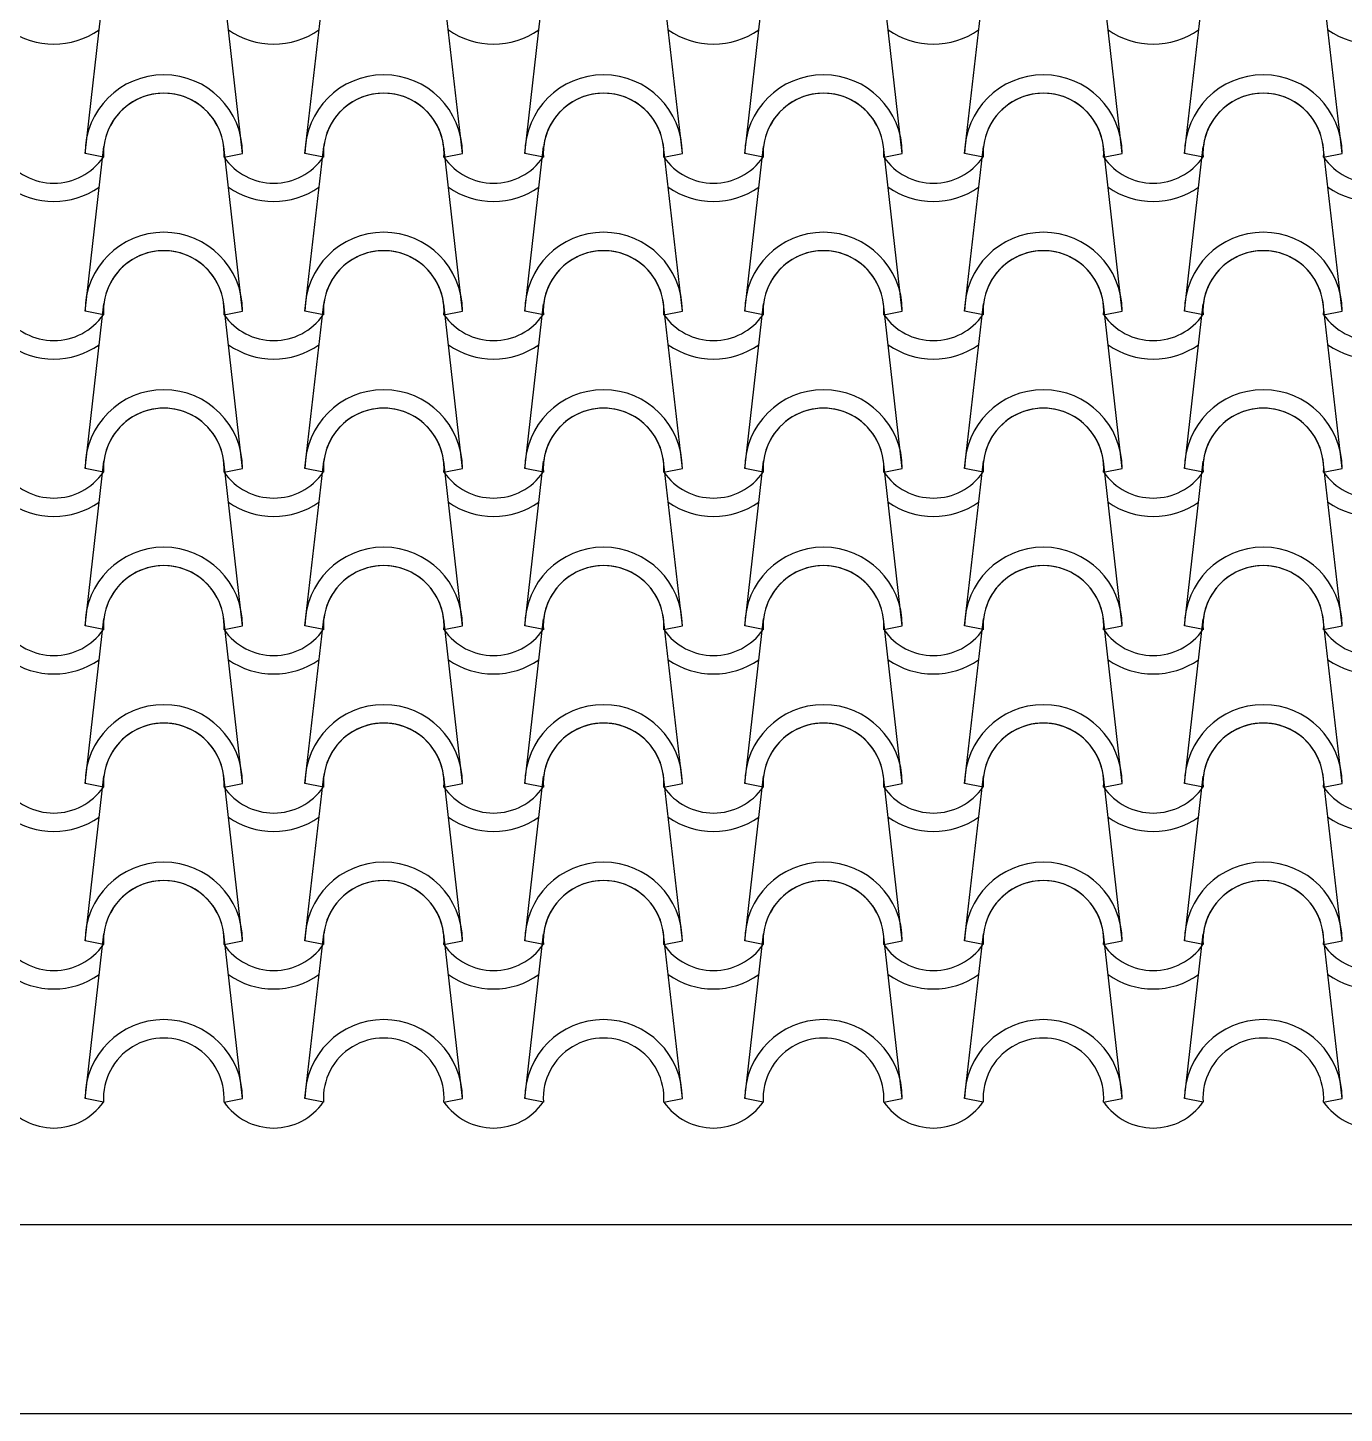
# Model space of a CAD drawing. Header units: millimetres. Extents: x -255 to 41745, y 236 to 29936.
# Drawn here: x 9325 to 10370, y 11760 to 12860 of the extents above; entities that cross this region are included whole.
import ezdxf

# ---------------------------------------------------------------- set-up
doc = ezdxf.new("R2010")
doc.units = ezdxf.units.MM
doc.layers.add('1', color=1, linetype='Continuous')
doc.layers.add('CALIDADES', color=7, linetype='Continuous')

msp = doc.modelspace()

# ---------------------------------------------------------------- linework, layer by layer
at = {"layer": '1'}
for p, q in [((9370.9, 12760.3), (9385.8, 12891)), ((9495.9, 12760.3), (9481, 12891)), ((9545.4, 12760.3), (9560.3, 12891)), ((9670.4, 12760.3), (9655.5, 12891)), ((9719.9, 12760.3), (9734.8, 12891)), ((9844.9, 12760.3), (9830, 12891)), ((9894.4, 12760.3), (9909.3, 12891)), ((10019.4, 12760.3), (10004.5, 12891)), ((10068.9, 12760.3), (10083.8, 12891)), ((10193.9, 12760.3), (10179, 12891)), ((10243.4, 12760.3), (10258.3, 12891)), ((10368.4, 12760.3), (10353.5, 12891)), ((9370.9, 12635.3), (9385.8, 12766)), ((9385.6, 12757.4), (9370.9, 12760.3)), ((9385.6, 12757.4), (9370.9, 12760.3)), ((9495.9, 12635.3), (9481, 12766)), ((9481.2, 12757.4), (9495.9, 12760.3)), ((9481.2, 12757.4), (9495.9, 12760.3)), ((9545.4, 12635.3), (9560.3, 12766)), ((9560.1, 12757.4), (9545.4, 12760.3)), ((9560.1, 12757.4), (9545.4, 12760.3)), ((9670.4, 12635.3), (9655.5, 12766)), ((9655.7, 12757.4), (9670.4, 12760.3)), ((9655.7, 12757.4), (9670.4, 12760.3)), ((9719.9, 12635.3), (9734.8, 12766)), ((9734.6, 12757.4), (9719.9, 12760.3)), ((9734.6, 12757.4), (9719.9, 12760.3)), ((9844.9, 12635.3), (9830, 12766)), ((9830.2, 12757.4), (9844.9, 12760.3)), ((9830.2, 12757.4), (9844.9, 12760.3)), ((9894.4, 12635.3), (9909.3, 12766)), ((9909.1, 12757.4), (9894.4, 12760.3)), ((9909.1, 12757.4), (9894.4, 12760.3)), ((10019.4, 12635.3), (10004.5, 12766)), ((10004.7, 12757.4), (10019.4, 12760.3)), ((10004.7, 12757.4), (10019.4, 12760.3)), ((10068.9, 12635.3), (10083.8, 12766)), ((10083.6, 12757.4), (10068.9, 12760.3)), ((10083.6, 12757.4), (10068.9, 12760.3)), ((10193.9, 12635.3), (10179, 12766)), ((10179.2, 12757.4), (10193.9, 12760.3)), ((10179.2, 12757.4), (10193.9, 12760.3)), ((10243.4, 12635.3), (10258.3, 12766)), ((10258.1, 12757.4), (10243.4, 12760.3)), ((10258.1, 12757.4), (10243.4, 12760.3)), ((10368.4, 12635.3), (10353.5, 12766)), ((10353.7, 12757.4), (10368.4, 12760.3)), ((10353.7, 12757.4), (10368.4, 12760.3)), ((9370.9, 12510.3), (9385.8, 12641)), ((9495.9, 12510.3), (9481, 12641)), ((9545.4, 12510.3), (9560.3, 12641)), ((9670.4, 12510.3), (9655.5, 12641)), ((9719.9, 12510.3), (9734.8, 12641)), ((9844.9, 12510.3), (9830, 12641)), ((9894.4, 12510.3), (9909.3, 12641)), ((10019.4, 12510.3), (10004.5, 12641)), ((10068.9, 12510.3), (10083.8, 12641)), ((10193.9, 12510.3), (10179, 12641)), ((10243.4, 12510.3), (10258.3, 12641)), ((10368.4, 12510.3), (10353.5, 12641)), ((9385.6, 12632.4), (9370.9, 12635.3)), ((9385.6, 12632.4), (9370.9, 12635.3)), ((9481.2, 12632.4), (9495.9, 12635.3)), ((9481.2, 12632.4), (9495.9, 12635.3)), ((9560.1, 12632.4), (9545.4, 12635.3)), ((9560.1, 12632.4), (9545.4, 12635.3)), ((9655.7, 12632.4), (9670.4, 12635.3)), ((9655.7, 12632.4), (9670.4, 12635.3)), ((9734.6, 12632.4), (9719.9, 12635.3)), ((9734.6, 12632.4), (9719.9, 12635.3)), ((9830.2, 12632.4), (9844.9, 12635.3)), ((9830.2, 12632.4), (9844.9, 12635.3)), ((9909.1, 12632.4), (9894.4, 12635.3)), ((9909.1, 12632.4), (9894.4, 12635.3)), ((10004.7, 12632.4), (10019.4, 12635.3)), ((10004.7, 12632.4), (10019.4, 12635.3)), ((10083.6, 12632.4), (10068.9, 12635.3)), ((10083.6, 12632.4), (10068.9, 12635.3)), ((10179.2, 12632.4), (10193.9, 12635.3)), ((10179.2, 12632.4), (10193.9, 12635.3)), ((10258.1, 12632.4), (10243.4, 12635.3)), ((10258.1, 12632.4), (10243.4, 12635.3)), ((10353.7, 12632.4), (10368.4, 12635.3)), ((10353.7, 12632.4), (10368.4, 12635.3)), ((9370.9, 12385.3), (9385.8, 12516)), ((9385.6, 12507.4), (9370.9, 12510.3)), ((9385.6, 12507.4), (9370.9, 12510.3)), ((9495.9, 12385.3), (9481, 12516)), ((9481.2, 12507.4), (9495.9, 12510.3)), ((9481.2, 12507.4), (9495.9, 12510.3)), ((9545.4, 12385.3), (9560.3, 12516)), ((9560.1, 12507.4), (9545.4, 12510.3)), ((9560.1, 12507.4), (9545.4, 12510.3)), ((9670.4, 12385.3), (9655.5, 12516)), ((9655.7, 12507.4), (9670.4, 12510.3)), ((9655.7, 12507.4), (9670.4, 12510.3)), ((9719.9, 12385.3), (9734.8, 12516)), ((9734.6, 12507.4), (9719.9, 12510.3)), ((9734.6, 12507.4), (9719.9, 12510.3)), ((9844.9, 12385.3), (9830, 12516)), ((9830.2, 12507.4), (9844.9, 12510.3)), ((9830.2, 12507.4), (9844.9, 12510.3)), ((9894.4, 12385.3), (9909.3, 12516)), ((9909.1, 12507.4), (9894.4, 12510.3)), ((9909.1, 12507.4), (9894.4, 12510.3)), ((10019.4, 12385.3), (10004.5, 12516)), ((10004.7, 12507.4), (10019.4, 12510.3)), ((10004.7, 12507.4), (10019.4, 12510.3)), ((10068.9, 12385.3), (10083.8, 12516)), ((10083.6, 12507.4), (10068.9, 12510.3)), ((10083.6, 12507.4), (10068.9, 12510.3)), ((10193.9, 12385.3), (10179, 12516)), ((10179.2, 12507.4), (10193.9, 12510.3)), ((10179.2, 12507.4), (10193.9, 12510.3)), ((10243.4, 12385.3), (10258.3, 12516)), ((10258.1, 12507.4), (10243.4, 12510.3)), ((10258.1, 12507.4), (10243.4, 12510.3)), ((10368.4, 12385.3), (10353.5, 12516)), ((10353.7, 12507.4), (10368.4, 12510.3)), ((10353.7, 12507.4), (10368.4, 12510.3)), ((9370.9, 12260.3), (9385.8, 12391)), ((9385.6, 12382.4), (9370.9, 12385.3)), ((9385.6, 12382.4), (9370.9, 12385.3)), ((9495.9, 12260.3), (9481, 12391)), ((9481.2, 12382.4), (9495.9, 12385.3)), ((9481.2, 12382.4), (9495.9, 12385.3)), ((9545.4, 12260.3), (9560.3, 12391)), ((9560.1, 12382.4), (9545.4, 12385.3)), ((9560.1, 12382.4), (9545.4, 12385.3)), ((9670.4, 12260.3), (9655.5, 12391)), ((9655.7, 12382.4), (9670.4, 12385.3)), ((9655.7, 12382.4), (9670.4, 12385.3)), ((9719.9, 12260.3), (9734.8, 12391)), ((9734.6, 12382.4), (9719.9, 12385.3)), ((9734.6, 12382.4), (9719.9, 12385.3)), ((9844.9, 12260.3), (9830, 12391)), ((9830.2, 12382.4), (9844.9, 12385.3)), ((9830.2, 12382.4), (9844.9, 12385.3)), ((9894.4, 12260.3), (9909.3, 12391)), ((9909.1, 12382.4), (9894.4, 12385.3)), ((9909.1, 12382.4), (9894.4, 12385.3)), ((10019.4, 12260.3), (10004.5, 12391)), ((10004.7, 12382.4), (10019.4, 12385.3)), ((10004.7, 12382.4), (10019.4, 12385.3)), ((10068.9, 12260.3), (10083.8, 12391)), ((10083.6, 12382.4), (10068.9, 12385.3)), ((10083.6, 12382.4), (10068.9, 12385.3)), ((10193.9, 12260.3), (10179, 12391)), ((10179.2, 12382.4), (10193.9, 12385.3)), ((10179.2, 12382.4), (10193.9, 12385.3)), ((10243.4, 12260.3), (10258.3, 12391)), ((10258.1, 12382.4), (10243.4, 12385.3)), ((10258.1, 12382.4), (10243.4, 12385.3)), ((10368.4, 12260.3), (10353.5, 12391)), ((10353.7, 12382.4), (10368.4, 12385.3)), ((10353.7, 12382.4), (10368.4, 12385.3)), ((9370.9, 12135.3), (9385.8, 12266)), ((9495.9, 12135.3), (9481, 12266)), ((9545.4, 12135.3), (9560.3, 12266)), ((9670.4, 12135.3), (9655.5, 12266)), ((9719.9, 12135.3), (9734.8, 12266)), ((9844.9, 12135.3), (9830, 12266)), ((9894.4, 12135.3), (9909.3, 12266)), ((10019.4, 12135.3), (10004.5, 12266)), ((10068.9, 12135.3), (10083.8, 12266)), ((10193.9, 12135.3), (10179, 12266)), ((10243.4, 12135.3), (10258.3, 12266)), ((10368.4, 12135.3), (10353.5, 12266)), ((9385.6, 12257.4), (9370.9, 12260.3)), ((9385.6, 12257.4), (9370.9, 12260.3)), ((9481.2, 12257.4), (9495.9, 12260.3)), ((9481.2, 12257.4), (9495.9, 12260.3)), ((9560.1, 12257.4), (9545.4, 12260.3)), ((9560.1, 12257.4), (9545.4, 12260.3)), ((9655.7, 12257.4), (9670.4, 12260.3)), ((9655.7, 12257.4), (9670.4, 12260.3)), ((9734.6, 12257.4), (9719.9, 12260.3)), ((9734.6, 12257.4), (9719.9, 12260.3)), ((9830.2, 12257.4), (9844.9, 12260.3)), ((9830.2, 12257.4), (9844.9, 12260.3)), ((9909.1, 12257.4), (9894.4, 12260.3)), ((9909.1, 12257.4), (9894.4, 12260.3)), ((10004.7, 12257.4), (10019.4, 12260.3)), ((10004.7, 12257.4), (10019.4, 12260.3)), ((10083.6, 12257.4), (10068.9, 12260.3)), ((10083.6, 12257.4), (10068.9, 12260.3)), ((10179.2, 12257.4), (10193.9, 12260.3)), ((10179.2, 12257.4), (10193.9, 12260.3)), ((10258.1, 12257.4), (10243.4, 12260.3)), ((10258.1, 12257.4), (10243.4, 12260.3)), ((10353.7, 12257.4), (10368.4, 12260.3)), ((10353.7, 12257.4), (10368.4, 12260.3)), ((9370.9, 12010.3), (9385.8, 12141)), ((9385.6, 12132.4), (9370.9, 12135.3)), ((9385.6, 12132.4), (9370.9, 12135.3)), ((9495.9, 12010.3), (9481, 12141)), ((9481.2, 12132.4), (9495.9, 12135.3)), ((9481.2, 12132.4), (9495.9, 12135.3)), ((9545.4, 12010.3), (9560.3, 12141)), ((9560.1, 12132.4), (9545.4, 12135.3)), ((9560.1, 12132.4), (9545.4, 12135.3)), ((9670.4, 12010.3), (9655.5, 12141)), ((9655.7, 12132.4), (9670.4, 12135.3)), ((9655.7, 12132.4), (9670.4, 12135.3)), ((9719.9, 12010.3), (9734.8, 12141)), ((9734.6, 12132.4), (9719.9, 12135.3)), ((9734.6, 12132.4), (9719.9, 12135.3)), ((9844.9, 12010.3), (9830, 12141)), ((9830.2, 12132.4), (9844.9, 12135.3)), ((9830.2, 12132.4), (9844.9, 12135.3)), ((9894.4, 12010.3), (9909.3, 12141)), ((9909.1, 12132.4), (9894.4, 12135.3)), ((9909.1, 12132.4), (9894.4, 12135.3)), ((10019.4, 12010.3), (10004.5, 12141)), ((10004.7, 12132.4), (10019.4, 12135.3)), ((10004.7, 12132.4), (10019.4, 12135.3)), ((10068.9, 12010.3), (10083.8, 12141)), ((10083.6, 12132.4), (10068.9, 12135.3)), ((10083.6, 12132.4), (10068.9, 12135.3)), ((10193.9, 12010.3), (10179, 12141)), ((10179.2, 12132.4), (10193.9, 12135.3)), ((10179.2, 12132.4), (10193.9, 12135.3)), ((10243.4, 12010.3), (10258.3, 12141)), ((10258.1, 12132.4), (10243.4, 12135.3)), ((10258.1, 12132.4), (10243.4, 12135.3)), ((10368.4, 12010.3), (10353.5, 12141)), ((10353.7, 12132.4), (10368.4, 12135.3)), ((10353.7, 12132.4), (10368.4, 12135.3)), ((9385.6, 12007.4), (9370.9, 12010.3)), ((9481.2, 12007.4), (9495.9, 12010.3)), ((9560.1, 12007.4), (9545.4, 12010.3)), ((9655.7, 12007.4), (9670.4, 12010.3)), ((9734.6, 12007.4), (9719.9, 12010.3)), ((9830.2, 12007.4), (9844.9, 12010.3)), ((9909.1, 12007.4), (9894.4, 12010.3)), ((10004.7, 12007.4), (10019.4, 12010.3)), ((10083.6, 12007.4), (10068.9, 12010.3)), ((10179.2, 12007.4), (10193.9, 12010.3)), ((10258.1, 12007.4), (10243.4, 12010.3)), ((10353.7, 12007.4), (10368.4, 12010.3))]:
    msp.add_line(p, q, dxfattribs=at)
for centre, radius, start, end in [((9346.1, 12909.7), 62.5, 234.9308, 305.0692), ((9346.1, 12909.7), 62.5, 234.9308, 305.0692), ((9520.6, 12909.7), 62.5, 234.9308, 305.0692), ((9520.6, 12909.7), 62.5, 234.9308, 305.0692), ((9695.1, 12909.7), 62.5, 234.9308, 305.0692), ((9695.1, 12909.7), 62.5, 234.9308, 305.0692), ((9869.6, 12909.7), 62.5, 234.9308, 305.0692), ((9869.6, 12909.7), 62.5, 234.9308, 305.0692), ((10044.1, 12909.7), 62.5, 234.9308, 305.0692), ((10218.6, 12909.7), 62.5, 234.9308, 305.0692), ((10393.1, 12909.7), 62.5, 234.9308, 305.0692), ((9433.4, 12760.3), 62.5, 0, 180), ((9433.4, 12760.3), 62.5, 0, 180), ((9607.9, 12760.3), 62.5, 0, 180), ((9607.9, 12760.3), 62.5, 0, 180), ((9782.4, 12760.3), 62.5, 0, 180), ((9782.4, 12760.3), 62.5, 0, 180), ((9956.9, 12760.3), 62.5, 0, 180), ((9956.9, 12760.3), 62.5, 0, 180), ((10131.4, 12760.3), 62.5, 0, 180), ((10131.4, 12760.3), 62.5, 0, 180), ((10305.9, 12760.3), 62.5, 0, 180), ((10305.9, 12760.3), 62.5, 0, 180), ((9433.4, 12760.3), 47.9, 356.4887, 183.5113), ((9433.4, 12760.3), 47.9, 356.4887, 183.5113), ((9433.4, 12760.3), 47.9, 6.838, 173.162), ((9607.9, 12760.3), 47.9, 356.4887, 183.5113), ((9607.9, 12760.3), 47.9, 356.4887, 183.5113), ((9607.9, 12760.3), 47.9, 6.838, 173.162), ((9782.4, 12760.3), 47.9, 356.4887, 183.5113), ((9782.4, 12760.3), 47.9, 356.4887, 183.5113), ((9782.4, 12760.3), 47.9, 6.838, 173.162), ((9956.9, 12760.3), 47.9, 356.4887, 183.5113), ((9956.9, 12760.3), 47.9, 356.4887, 183.5113), ((9956.9, 12760.3), 47.9, 6.838, 173.162), ((10131.4, 12760.3), 47.9, 356.4887, 183.5113), ((10131.4, 12760.3), 47.9, 356.4887, 183.5113), ((10131.4, 12760.3), 47.9, 6.838, 173.162), ((10305.9, 12760.3), 47.9, 356.4887, 183.5113), ((10305.9, 12760.3), 47.9, 356.4887, 183.5113), ((10305.9, 12760.3), 47.9, 6.838, 173.162), ((9346.1, 12784.7), 47.9, 214.756, 325.244), ((9346.1, 12784.7), 47.9, 214.756, 325.244), ((9520.6, 12784.7), 47.9, 214.756, 325.244), ((9520.6, 12784.7), 47.9, 214.756, 325.244), ((9695.1, 12784.7), 47.9, 214.756, 325.244), ((9695.1, 12784.7), 47.9, 214.756, 325.244), ((9869.6, 12784.7), 47.9, 214.756, 325.244), ((9869.6, 12784.7), 47.9, 214.756, 325.244), ((10044.1, 12784.7), 47.9, 214.756, 325.244), ((10044.1, 12784.7), 47.9, 214.756, 325.244), ((10218.6, 12784.7), 47.9, 214.756, 325.244), ((10218.6, 12784.7), 47.9, 214.756, 325.244), ((10393.1, 12784.7), 47.9, 214.756, 325.244), ((10393.1, 12784.7), 47.9, 214.756, 325.244), ((9346.1, 12784.7), 62.5, 234.9308, 305.0692), ((9520.6, 12784.7), 62.5, 234.9308, 305.0692), ((9695.1, 12784.7), 62.5, 234.9308, 305.0692), ((9869.6, 12784.7), 62.5, 234.9308, 305.0692), ((10044.1, 12784.7), 62.5, 234.9308, 305.0692), ((10218.6, 12784.7), 62.5, 234.9308, 305.0692), ((10393.1, 12784.7), 62.5, 234.9308, 305.0692), ((9433.4, 12635.3), 62.5, 0, 180), ((9433.4, 12635.3), 62.5, 0, 180), ((9607.9, 12635.3), 62.5, 0, 180), ((9607.9, 12635.3), 62.5, 0, 180), ((9782.4, 12635.3), 62.5, 0, 180), ((9782.4, 12635.3), 62.5, 0, 180), ((9956.9, 12635.3), 62.5, 0, 180), ((9956.9, 12635.3), 62.5, 0, 180), ((10131.4, 12635.3), 62.5, 0, 180), ((10131.4, 12635.3), 62.5, 0, 180), ((10305.9, 12635.3), 62.5, 0, 180), ((10305.9, 12635.3), 62.5, 0, 180), ((9433.4, 12635.3), 47.9, 356.4887, 183.5113), ((9433.4, 12635.3), 47.9, 356.4887, 183.5113), ((9433.4, 12635.3), 47.9, 6.838, 173.162), ((9607.9, 12635.3), 47.9, 356.4887, 183.5113), ((9607.9, 12635.3), 47.9, 356.4887, 183.5113), ((9607.9, 12635.3), 47.9, 6.838, 173.162), ((9782.4, 12635.3), 47.9, 356.4887, 183.5113), ((9782.4, 12635.3), 47.9, 356.4887, 183.5113), ((9782.4, 12635.3), 47.9, 6.838, 173.162), ((9956.9, 12635.3), 47.9, 356.4887, 183.5113), ((9956.9, 12635.3), 47.9, 356.4887, 183.5113), ((9956.9, 12635.3), 47.9, 6.838, 173.162), ((10131.4, 12635.3), 47.9, 356.4887, 183.5113), ((10131.4, 12635.3), 47.9, 356.4887, 183.5113), ((10131.4, 12635.3), 47.9, 6.838, 173.162), ((10305.9, 12635.3), 47.9, 356.4887, 183.5113), ((10305.9, 12635.3), 47.9, 356.4887, 183.5113), ((10305.9, 12635.3), 47.9, 6.838, 173.162), ((9346.1, 12659.7), 47.9, 214.756, 325.244), ((9346.1, 12659.7), 47.9, 214.756, 325.244), ((9520.6, 12659.7), 47.9, 214.756, 325.244), ((9520.6, 12659.7), 47.9, 214.756, 325.244), ((9695.1, 12659.7), 47.9, 214.756, 325.244), ((9695.1, 12659.7), 47.9, 214.756, 325.244), ((9869.6, 12659.7), 47.9, 214.756, 325.244), ((9869.6, 12659.7), 47.9, 214.756, 325.244), ((10044.1, 12659.7), 47.9, 214.756, 325.244), ((10044.1, 12659.7), 47.9, 214.756, 325.244), ((10218.6, 12659.7), 47.9, 214.756, 325.244), ((10218.6, 12659.7), 47.9, 214.756, 325.244), ((10393.1, 12659.7), 47.9, 214.756, 325.244), ((10393.1, 12659.7), 47.9, 214.756, 325.244), ((9346.1, 12659.7), 62.5, 234.9308, 305.0692), ((9520.6, 12659.7), 62.5, 234.9308, 305.0692), ((9695.1, 12659.7), 62.5, 234.9308, 305.0692), ((9869.6, 12659.7), 62.5, 234.9308, 305.0692), ((10044.1, 12659.7), 62.5, 234.9308, 305.0692), ((10218.6, 12659.7), 62.5, 234.9308, 305.0692), ((10393.1, 12659.7), 62.5, 234.9308, 305.0692), ((9433.4, 12510.3), 62.5, 0, 180), ((9433.4, 12510.3), 62.5, 0, 180), ((9607.9, 12510.3), 62.5, 0, 180), ((9607.9, 12510.3), 62.5, 0, 180), ((9782.4, 12510.3), 62.5, 0, 180), ((9782.4, 12510.3), 62.5, 0, 180), ((9956.9, 12510.3), 62.5, 0, 180), ((9956.9, 12510.3), 62.5, 0, 180), ((10131.4, 12510.3), 62.5, 0, 180), ((10131.4, 12510.3), 62.5, 0, 180), ((10305.9, 12510.3), 62.5, 0, 180), ((10305.9, 12510.3), 62.5, 0, 180), ((9433.4, 12510.3), 47.9, 356.4887, 183.5113), ((9433.4, 12510.3), 47.9, 356.4887, 183.5113), ((9433.4, 12510.3), 47.9, 6.838, 173.162), ((9607.9, 12510.3), 47.9, 356.4887, 183.5113), ((9607.9, 12510.3), 47.9, 356.4887, 183.5113), ((9607.9, 12510.3), 47.9, 6.838, 173.162), ((9782.4, 12510.3), 47.9, 356.4887, 183.5113), ((9782.4, 12510.3), 47.9, 356.4887, 183.5113), ((9782.4, 12510.3), 47.9, 6.838, 173.162), ((9956.9, 12510.3), 47.9, 356.4887, 183.5113), ((9956.9, 12510.3), 47.9, 356.4887, 183.5113), ((9956.9, 12510.3), 47.9, 6.838, 173.162), ((10131.4, 12510.3), 47.9, 356.4887, 183.5113), ((10131.4, 12510.3), 47.9, 356.4887, 183.5113), ((10131.4, 12510.3), 47.9, 6.838, 173.162), ((10305.9, 12510.3), 47.9, 356.4887, 183.5113), ((10305.9, 12510.3), 47.9, 356.4887, 183.5113), ((10305.9, 12510.3), 47.9, 6.838, 173.162), ((9346.1, 12534.7), 47.9, 214.756, 325.244), ((9346.1, 12534.7), 47.9, 214.756, 325.244), ((9520.6, 12534.7), 47.9, 214.756, 325.244), ((9520.6, 12534.7), 47.9, 214.756, 325.244), ((9695.1, 12534.7), 47.9, 214.756, 325.244), ((9695.1, 12534.7), 47.9, 214.756, 325.244), ((9869.6, 12534.7), 47.9, 214.756, 325.244), ((9869.6, 12534.7), 47.9, 214.756, 325.244), ((10044.1, 12534.7), 47.9, 214.756, 325.244), ((10044.1, 12534.7), 47.9, 214.756, 325.244), ((10218.6, 12534.7), 47.9, 214.756, 325.244), ((10218.6, 12534.7), 47.9, 214.756, 325.244), ((10393.1, 12534.7), 47.9, 214.756, 325.244), ((10393.1, 12534.7), 47.9, 214.756, 325.244), ((9346.1, 12534.7), 62.5, 234.9308, 305.0692), ((9520.6, 12534.7), 62.5, 234.9308, 305.0692), ((9695.1, 12534.7), 62.5, 234.9308, 305.0692), ((9869.6, 12534.7), 62.5, 234.9308, 305.0692), ((10044.1, 12534.7), 62.5, 234.9308, 305.0692), ((10218.6, 12534.7), 62.5, 234.9308, 305.0692), ((10393.1, 12534.7), 62.5, 234.9308, 305.0692), ((9433.4, 12385.3), 62.5, 0, 180), ((9433.4, 12385.3), 62.5, 0, 180), ((9607.9, 12385.3), 62.5, 0, 180), ((9607.9, 12385.3), 62.5, 0, 180), ((9782.4, 12385.3), 62.5, 0, 180), ((9782.4, 12385.3), 62.5, 0, 180), ((9956.9, 12385.3), 62.5, 0, 180), ((9956.9, 12385.3), 62.5, 0, 180), ((10131.4, 12385.3), 62.5, 0, 180), ((10131.4, 12385.3), 62.5, 0, 180), ((10305.9, 12385.3), 62.5, 0, 180), ((10305.9, 12385.3), 62.5, 0, 180), ((9433.4, 12385.3), 47.9, 356.4887, 183.5113), ((9433.4, 12385.3), 47.9, 356.4887, 183.5113), ((9433.4, 12385.3), 47.9, 6.838, 173.162), ((9607.9, 12385.3), 47.9, 356.4887, 183.5113), ((9607.9, 12385.3), 47.9, 356.4887, 183.5113), ((9607.9, 12385.3), 47.9, 6.838, 173.162), ((9782.4, 12385.3), 47.9, 356.4887, 183.5113), ((9782.4, 12385.3), 47.9, 356.4887, 183.5113), ((9782.4, 12385.3), 47.9, 6.838, 173.162), ((9956.9, 12385.3), 47.9, 356.4887, 183.5113), ((9956.9, 12385.3), 47.9, 356.4887, 183.5113), ((9956.9, 12385.3), 47.9, 6.838, 173.162), ((10131.4, 12385.3), 47.9, 356.4887, 183.5113), ((10131.4, 12385.3), 47.9, 356.4887, 183.5113), ((10131.4, 12385.3), 47.9, 6.838, 173.162), ((10305.9, 12385.3), 47.9, 356.4887, 183.5113), ((10305.9, 12385.3), 47.9, 356.4887, 183.5113), ((10305.9, 12385.3), 47.9, 6.838, 173.162), ((9346.1, 12409.7), 47.9, 214.756, 325.244), ((9346.1, 12409.7), 47.9, 214.756, 325.244), ((9520.6, 12409.7), 47.9, 214.756, 325.244), ((9520.6, 12409.7), 47.9, 214.756, 325.244), ((9695.1, 12409.7), 47.9, 214.756, 325.244), ((9695.1, 12409.7), 47.9, 214.756, 325.244), ((9869.6, 12409.7), 47.9, 214.756, 325.244), ((9869.6, 12409.7), 47.9, 214.756, 325.244), ((10044.1, 12409.7), 47.9, 214.756, 325.244), ((10044.1, 12409.7), 47.9, 214.756, 325.244), ((10218.6, 12409.7), 47.9, 214.756, 325.244), ((10218.6, 12409.7), 47.9, 214.756, 325.244), ((10393.1, 12409.7), 47.9, 214.756, 325.244), ((10393.1, 12409.7), 47.9, 214.756, 325.244), ((9346.1, 12409.7), 62.5, 234.9308, 305.0692), ((9520.6, 12409.7), 62.5, 234.9308, 305.0692), ((9695.1, 12409.7), 62.5, 234.9308, 305.0692), ((9869.6, 12409.7), 62.5, 234.9308, 305.0692), ((10044.1, 12409.7), 62.5, 234.9308, 305.0692), ((10218.6, 12409.7), 62.5, 234.9308, 305.0692), ((10393.1, 12409.7), 62.5, 234.9308, 305.0692), ((9433.4, 12260.3), 62.5, 0, 180), ((9433.4, 12260.3), 62.5, 0, 180), ((9607.9, 12260.3), 62.5, 0, 180), ((9607.9, 12260.3), 62.5, 0, 180), ((9782.4, 12260.3), 62.5, 0, 180), ((9782.4, 12260.3), 62.5, 0, 180), ((9956.9, 12260.3), 62.5, 0, 180), ((9956.9, 12260.3), 62.5, 0, 180), ((10131.4, 12260.3), 62.5, 0, 180), ((10131.4, 12260.3), 62.5, 0, 180), ((10305.9, 12260.3), 62.5, 0, 180), ((10305.9, 12260.3), 62.5, 0, 180), ((9433.4, 12260.3), 47.9, 356.4887, 183.5113), ((9433.4, 12260.3), 47.9, 356.4887, 183.5113), ((9433.4, 12260.3), 47.9, 6.838, 173.162), ((9607.9, 12260.3), 47.9, 356.4887, 183.5113), ((9607.9, 12260.3), 47.9, 356.4887, 183.5113), ((9607.9, 12260.3), 47.9, 6.838, 173.162), ((9782.4, 12260.3), 47.9, 356.4887, 183.5113), ((9782.4, 12260.3), 47.9, 356.4887, 183.5113), ((9782.4, 12260.3), 47.9, 6.838, 173.162), ((9956.9, 12260.3), 47.9, 356.4887, 183.5113), ((9956.9, 12260.3), 47.9, 356.4887, 183.5113), ((9956.9, 12260.3), 47.9, 6.838, 173.162), ((10131.4, 12260.3), 47.9, 356.4887, 183.5113), ((10131.4, 12260.3), 47.9, 356.4887, 183.5113), ((10131.4, 12260.3), 47.9, 6.838, 173.162), ((10305.9, 12260.3), 47.9, 356.4887, 183.5113), ((10305.9, 12260.3), 47.9, 356.4887, 183.5113), ((10305.9, 12260.3), 47.9, 6.838, 173.162), ((9346.1, 12284.7), 47.9, 214.756, 325.244), ((9346.1, 12284.7), 47.9, 214.756, 325.244), ((9520.6, 12284.7), 47.9, 214.756, 325.244), ((9520.6, 12284.7), 47.9, 214.756, 325.244), ((9695.1, 12284.7), 47.9, 214.756, 325.244), ((9695.1, 12284.7), 47.9, 214.756, 325.244), ((9869.6, 12284.7), 47.9, 214.756, 325.244), ((9869.6, 12284.7), 47.9, 214.756, 325.244), ((10044.1, 12284.7), 47.9, 214.756, 325.244), ((10044.1, 12284.7), 47.9, 214.756, 325.244), ((10218.6, 12284.7), 47.9, 214.756, 325.244), ((10218.6, 12284.7), 47.9, 214.756, 325.244), ((10393.1, 12284.7), 47.9, 214.756, 325.244), ((10393.1, 12284.7), 47.9, 214.756, 325.244), ((9346.1, 12284.7), 62.5, 234.9308, 305.0692), ((9520.6, 12284.7), 62.5, 234.9308, 305.0692), ((9695.1, 12284.7), 62.5, 234.9308, 305.0692), ((9869.6, 12284.7), 62.5, 234.9308, 305.0692), ((10044.1, 12284.7), 62.5, 234.9308, 305.0692), ((10218.6, 12284.7), 62.5, 234.9308, 305.0692), ((10393.1, 12284.7), 62.5, 234.9308, 305.0692), ((9433.4, 12135.3), 62.5, 0, 180), ((9433.4, 12135.3), 62.5, 0, 180), ((9607.9, 12135.3), 62.5, 0, 180), ((9607.9, 12135.3), 62.5, 0, 180), ((9782.4, 12135.3), 62.5, 0, 180), ((9782.4, 12135.3), 62.5, 0, 180), ((9956.9, 12135.3), 62.5, 0, 180), ((9956.9, 12135.3), 62.5, 0, 180), ((10131.4, 12135.3), 62.5, 0, 180), ((10131.4, 12135.3), 62.5, 0, 180), ((10305.9, 12135.3), 62.5, 0, 180), ((10305.9, 12135.3), 62.5, 0, 180), ((9433.4, 12135.3), 47.9, 356.4887, 183.5113), ((9433.4, 12135.3), 47.9, 356.4887, 183.5113), ((9433.4, 12135.3), 47.9, 6.838, 173.162), ((9607.9, 12135.3), 47.9, 356.4887, 183.5113), ((9607.9, 12135.3), 47.9, 356.4887, 183.5113), ((9607.9, 12135.3), 47.9, 6.838, 173.162), ((9782.4, 12135.3), 47.9, 356.4887, 183.5113), ((9782.4, 12135.3), 47.9, 356.4887, 183.5113), ((9782.4, 12135.3), 47.9, 6.838, 173.162), ((9956.9, 12135.3), 47.9, 356.4887, 183.5113), ((9956.9, 12135.3), 47.9, 356.4887, 183.5113), ((9956.9, 12135.3), 47.9, 6.838, 173.162), ((10131.4, 12135.3), 47.9, 356.4887, 183.5113), ((10131.4, 12135.3), 47.9, 356.4887, 183.5113), ((10131.4, 12135.3), 47.9, 6.838, 173.162), ((10305.9, 12135.3), 47.9, 356.4887, 183.5113), ((10305.9, 12135.3), 47.9, 356.4887, 183.5113), ((10305.9, 12135.3), 47.9, 6.838, 173.162), ((9346.1, 12159.7), 47.9, 214.756, 325.244), ((9346.1, 12159.7), 47.9, 214.756, 325.244), ((9520.6, 12159.7), 47.9, 214.756, 325.244), ((9520.6, 12159.7), 47.9, 214.756, 325.244), ((9695.1, 12159.7), 47.9, 214.756, 325.244), ((9695.1, 12159.7), 47.9, 214.756, 325.244), ((9869.6, 12159.7), 47.9, 214.756, 325.244), ((9869.6, 12159.7), 47.9, 214.756, 325.244), ((10044.1, 12159.7), 47.9, 214.756, 325.244), ((10044.1, 12159.7), 47.9, 214.756, 325.244), ((10218.6, 12159.7), 47.9, 214.756, 325.244), ((10218.6, 12159.7), 47.9, 214.756, 325.244), ((10393.1, 12159.7), 47.9, 214.756, 325.244), ((10393.1, 12159.7), 47.9, 214.756, 325.244), ((9346.1, 12159.7), 62.5, 234.9308, 305.0692), ((9520.6, 12159.7), 62.5, 234.9308, 305.0692), ((9695.1, 12159.7), 62.5, 234.9308, 305.0692), ((9869.6, 12159.7), 62.5, 234.9308, 305.0692), ((10044.1, 12159.7), 62.5, 234.9308, 305.0692), ((10218.6, 12159.7), 62.5, 234.9308, 305.0692), ((10393.1, 12159.7), 62.5, 234.9308, 305.0692), ((9433.4, 12010.3), 62.5, 0, 180), ((9607.9, 12010.3), 62.5, 0, 180), ((9782.4, 12010.3), 62.5, 0, 180), ((9956.9, 12010.3), 62.5, 0, 180), ((10131.4, 12010.3), 62.5, 0, 180), ((10305.9, 12010.3), 62.5, 0, 180), ((9433.4, 12010.3), 47.9, 356.4887, 183.5113), ((9607.9, 12010.3), 47.9, 356.4887, 183.5113), ((9782.4, 12010.3), 47.9, 356.4887, 183.5113), ((9956.9, 12010.3), 47.9, 356.4887, 183.5113), ((10131.4, 12010.3), 47.9, 356.4887, 183.5113), ((10305.9, 12010.3), 47.9, 356.4887, 183.5113), ((9346.1, 12034.7), 47.9, 214.756, 325.244), ((9520.6, 12034.7), 47.9, 214.756, 325.244), ((9695.1, 12034.7), 47.9, 214.756, 325.244), ((9869.6, 12034.7), 47.9, 214.756, 325.244), ((10044.1, 12034.7), 47.9, 214.756, 325.244), ((10218.6, 12034.7), 47.9, 214.756, 325.244), ((10393.1, 12034.7), 47.9, 214.756, 325.244)]:
    msp.add_arc(centre, radius, start, end, dxfattribs=at)
at = {"layer": 'CALIDADES'}
for p, q in [((3350.5, 11910.3), (21100.5, 11910.3)), ((3462.7, 11760.3), (20988.2, 11760.3))]:
    msp.add_line(p, q, dxfattribs=at)

doc.saveas('drawing.dxf')
